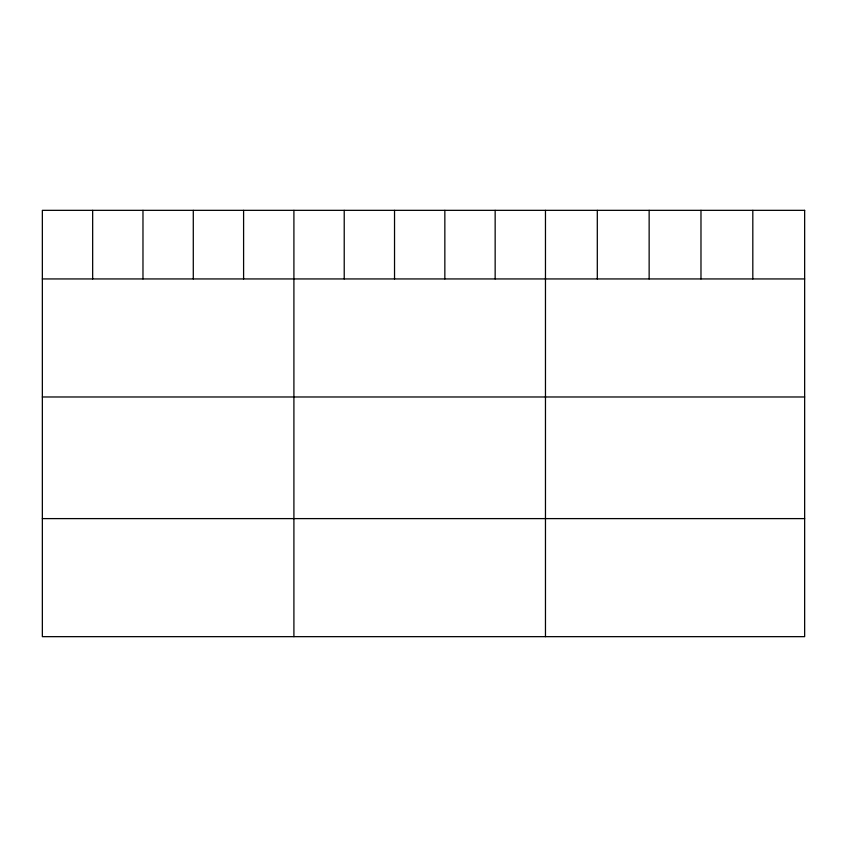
<?xml version="1.0" encoding="UTF-8"?>
<svg xmlns="http://www.w3.org/2000/svg" width="847" height="847" viewBox="0 0 847 847"><rect width="100%" height="100%" fill="white"/><g stroke="black" fill="none" stroke-linecap="round" stroke-linejoin="round"><path stroke-width="1.27" d="M42.35 278.938L804.65 278.938M42.35 396.978L804.65 396.978M42.35 518.608L804.65 518.608M752.814 210.342L752.814 278.938M700.977 210.342L700.977 278.938M649.141 210.342L649.141 278.938M597.304 210.342L597.304 278.938M545.468 210.342L545.468 636.658M495.156 210.342L495.156 278.938M444.844 210.342L444.844 278.938M394.533 210.342L394.533 278.938M344.221 210.342L344.221 278.938M293.909 210.342L293.909 636.658M243.597 210.342L243.597 278.938M193.285 210.342L193.285 278.938M142.974 210.342L142.974 278.938M92.662 210.342L92.662 278.938M804.65 210.342L42.35 210.342L42.35 636.658L804.65 636.658L804.65 210.342"/></g></svg>
